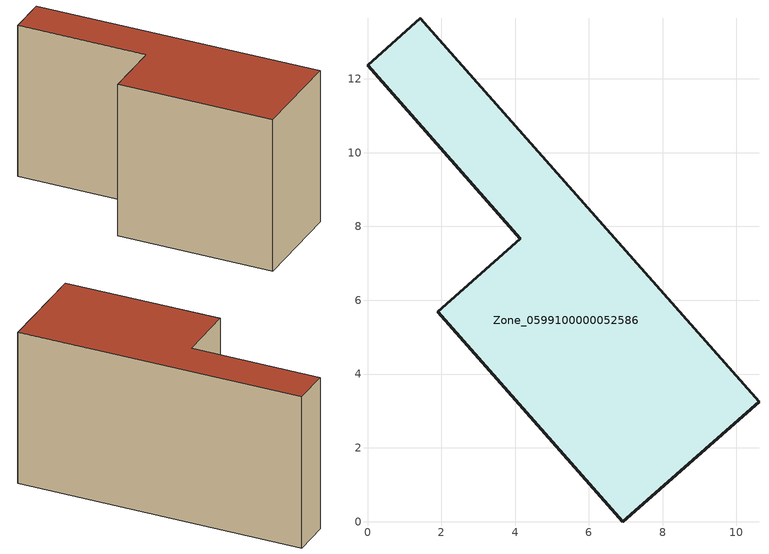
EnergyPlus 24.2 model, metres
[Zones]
Zone_0599100000052586
 floor ground (C_G): 4.14,7.66 0,12.37 1.43,13.64 10.61,3.25 6.92,0 1.9,5.69 z0
 wall outside (C_F): 10.61,3.25 1.43,13.64 0,12.37 4.14,7.66 1.9,5.69 6.92,0 10.61,3.25 z0:7.67
 roof outside (C_R): 6.92,0 10.61,3.25 1.43,13.64 0,12.37 4.14,7.66 1.9,5.69 z7.67
[BUILDING]
Pand.0599100000052586: North Axis=0; Terrain=City; Loads Convergence Tolerance Value=0.04; Temperature Convergence Tolerance Value=0.4; Solar Distribution=FullExterior; Maximum Number of Warmup Days=25; Minimum Number of Warmup Days=1
[Site:Location]
Rotterdam.The.Hague.AP_ZH_NLD Design_Conditions: Latitude=51.96; Longitude=4.45; Time Zone=1; Elevation=-4.5
[SITE:GROUNDTEMPERATURE:BUILDINGSURFACE]
18, 18, 18, 18, 18, 18, 18, 18, 18, 18, 18, 18
[MATERIAL] Thermal Absorptance=0.9; Solar Absorptance=0.7; Visible Absorptance=0.7
Name | Roughness | Thickness | Conductivity | Density | Specific Heat
G.TI.1946 | MediumSmooth | 0.15 | 1 | 540 | 1210
F.TI.1946 | Rough | 0.3 | 0.857143 | 1920 | 840
R.TI.1946 | MediumRough | 0.2 | 0.1 | 1500 | 1000
[CONSTRUCTION]
C_G: G.TI.1946
C_F: F.TI.1946
C_R: R.TI.1946
[ZONE]
Zone_0599100000052586: Type=1; Multiplier=1; Ceiling Height=Autocalculate; Volume=Autocalculate; Floor Area=autocalculate; Part of Total Floor Area=Yes
[ZONEINFILTRATION:DESIGNFLOWRATE]
Infil_Zone_0599100000052586: Zone or ZoneList or Space or SpaceList=Zone_0599100000052586; Schedule=AlwaysOn; Design Flow Rate Calculation Method=Flow/Area; Flow Rate per Floor Area=0.003; Constant Term Coefficient=1; Temperature Term Coefficient=0; Velocity Term Coefficient=0; Velocity Squared Term Coefficient=0
[HVACTEMPLATE:ZONE:IDEALLOADSAIRSYSTEM]
Zone_0599100000052586: Maximum Heating Supply Air Temperature=50; Minimum Cooling Supply Air Temperature=13; Maximum Heating Supply Air Humidity Ratio=0.0156; Minimum Cooling Supply Air Humidity Ratio=0.0077; Heating Limit=NoLimit; Cooling Limit=NoLimit; Dehumidification Control Type=ConstantSensibleHeatRatio; Cooling Sensible Heat Ratio=0.7; Dehumidification Setpoint=60; Humidification Control Type=None; Humidification Setpoint=30; Outdoor Air Method=None; Outdoor Air Flow Rate per Person=0.00944; Outdoor Air Flow Rate per Zone Floor Area=0; Outdoor Air Flow Rate per Zone=0; Demand Controlled Ventilation Type=None; Outdoor Air Economizer Type=NoEconomizer; Heat Recovery Type=None; Sensible Heat Recovery Effectiveness=0.7; Latent Heat Recovery Effectiveness=0.65
[ZONECONTROL:THERMOSTAT]
ThermostatControl_Zone_0599100000052586: Zone or ZoneList=Zone_0599100000052586; Control Type Schedule=DualSetpointControlType; Control 1=Thermostat_Zone_0599100000052586; Temperature Difference Between Cutout And Setpoint=0
[THERMOSTATSETPOINT:DUALSETPOINT]
Thermostat_Zone_0599100000052586: Heating Setpoint Temperature Schedule=HeatingSetpoint_Zone_0599100000052586; Cooling Setpoint Temperature Schedule=CoolingSetpoint_Zone_0599100000052586
[SCHEDULE:COMPACT]
HeatingSetpoint_Zone_0599100000052586: Through: 12/31, For: AllDays, Until: 24:00, 21
CoolingSetpoint_Zone_0599100000052586: Through: 12/31, For: AllDays, Until: 24:00, 24
DualSetpointControlType: Through: 12/31, For: AllDays, Until: 24:00, 4
AlwaysOn: Through: 12/31, For: AllDays, Until: 24:00, 1
